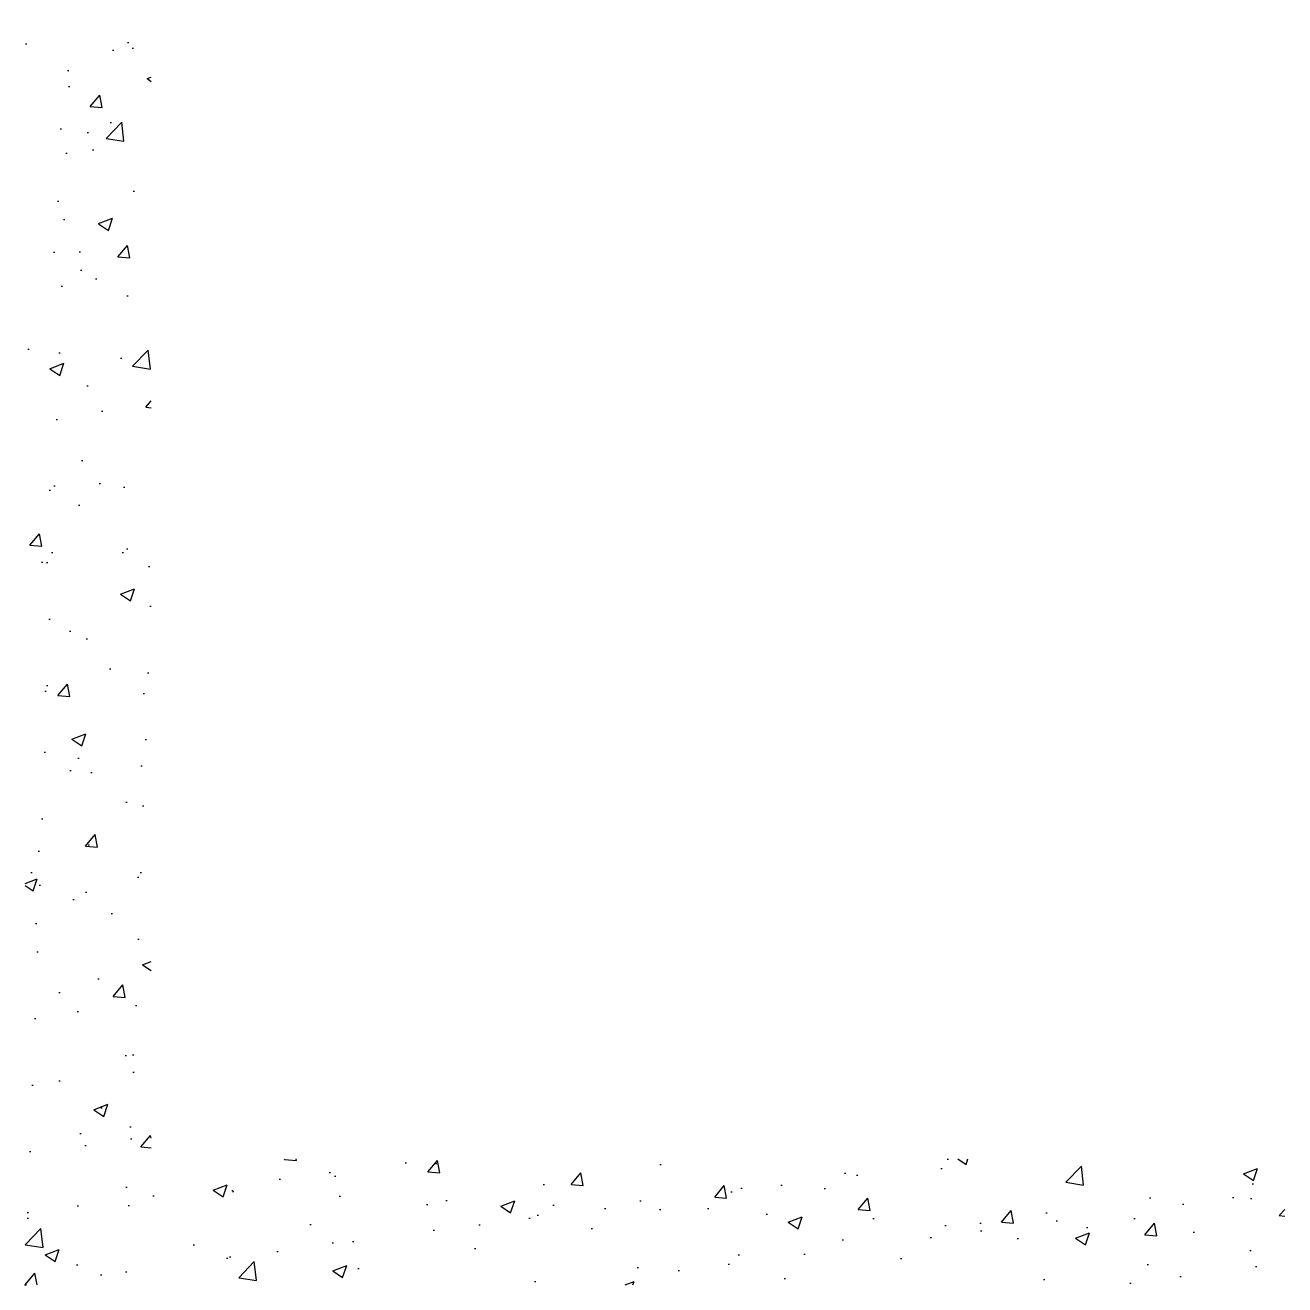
# Model space of a CAD drawing. Header units: metres. Extents: x 0 to 400, y 0 to 400.
import ezdxf

# ---------------------------------------------------------------- set-up
doc = ezdxf.new("R2010")
doc.units = ezdxf.units.M

msp = doc.modelspace()

# ---------------------------------------------------------------- hatches: boundary and pattern name
h = msp.add_hatch()
h.set_pattern_fill('AR-CONC', scale=0.25)
h.paths.add_polyline_path([(0, 0), (400, 0), (400, 40), (40, 40), (40, 400), (0, 400)])

doc.saveas('drawing.dxf')
